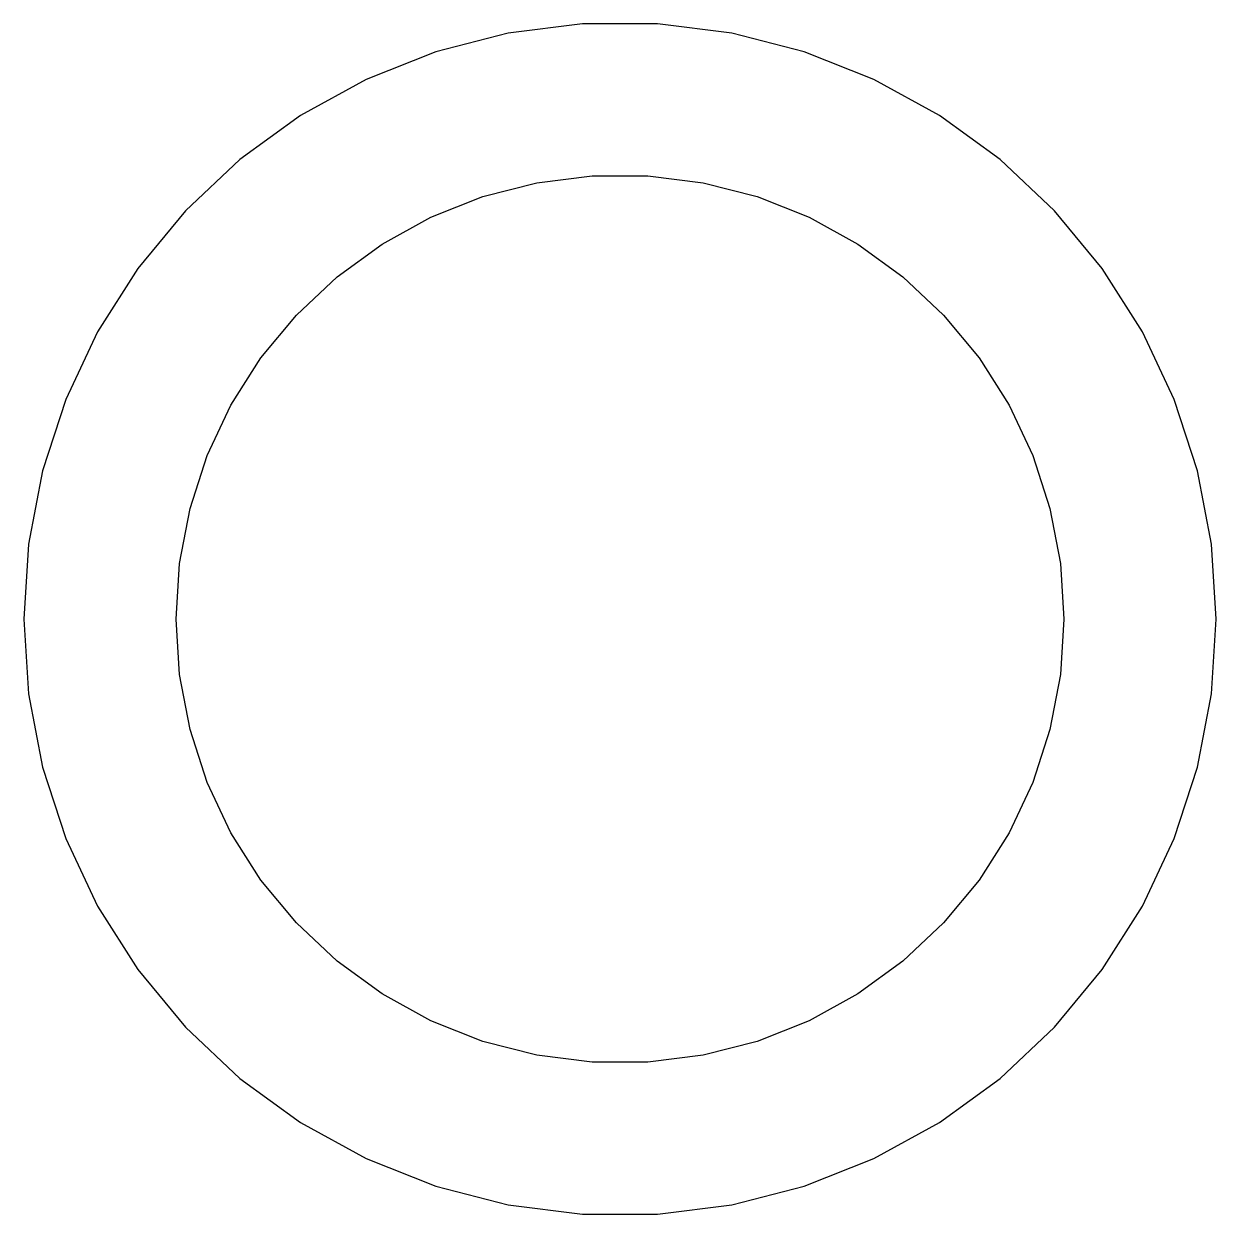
# Model space of a CAD drawing. Header units: metres. Extents: x -23.5 to 23.5, y -23.5 to 23.5.
import ezdxf

# ---------------------------------------------------------------- set-up
doc = ezdxf.new("R2010")
doc.units = ezdxf.units.M

msp = doc.modelspace()

# ---------------------------------------------------------------- linework, layer by layer
for p, q in [((-4.40346, 23.0837), (-7.26189, 22.3498)), ((-1.47557, 23.4536), (-4.40346, 23.0837)), ((1.47557, 23.4536), (-1.47557, 23.4536)), ((4.40346, 23.0837), (1.47557, 23.4536)), ((7.26189, 22.3498), (4.40346, 23.0837)), ((-7.26189, 22.3498), (-10.0058, 21.2634)), ((10.0058, 21.2634), (7.26189, 22.3498)), ((-10.0058, 21.2634), (-12.5919, 19.8417)), ((12.5919, 19.8417), (10.0058, 21.2634)), ((-12.5919, 19.8417), (-14.9795, 18.1071)), ((14.9795, 18.1071), (12.5919, 19.8417)), ((-14.9795, 18.1071), (-17.1308, 16.0869)), ((17.1308, 16.0869), (14.9795, 18.1071)), ((-3.27916, 17.19), (-1.09883, 17.4655)), ((-1.09883, 17.4655), (1.09883, 17.4655)), ((1.09883, 17.4655), (3.27916, 17.19)), ((-5.40779, 16.6435), (-3.27916, 17.19)), ((3.27916, 17.19), (5.40779, 16.6435)), ((-7.45113, 15.8345), (-5.40779, 16.6435)), ((5.40779, 16.6435), (7.45113, 15.8345)), ((-17.1308, 16.0869), (-19.0119, 13.8129)), ((19.0119, 13.8129), (17.1308, 16.0869)), ((-9.37697, 14.7757), (-7.45113, 15.8345)), ((7.45113, 15.8345), (9.37697, 14.7757)), ((-11.1549, 13.484), (-9.37697, 14.7757)), ((9.37697, 14.7757), (11.1549, 13.484)), ((-19.0119, 13.8129), (-20.5932, 11.3212)), ((20.5932, 11.3212), (19.0119, 13.8129)), ((-12.7569, 11.9796), (-11.1549, 13.484)), ((11.1549, 13.484), (12.7569, 11.9796)), ((-14.1578, 10.2862), (-12.7569, 11.9796)), ((12.7569, 11.9796), (14.1578, 10.2862)), ((-20.5932, 11.3212), (-21.8497, 8.65092)), ((21.8497, 8.65092), (20.5932, 11.3212)), ((-15.3354, 8.43068), (-14.1578, 10.2862)), ((14.1578, 10.2862), (15.3354, 8.43068)), ((-21.8497, 8.65092), (-22.7617, 5.84421)), ((22.7617, 5.84421), (21.8497, 8.65092)), ((-16.2711, 6.44217), (-15.3354, 8.43068)), ((15.3354, 8.43068), (16.2711, 6.44217)), ((-16.9502, 4.35207), (-16.2711, 6.44217)), ((16.2711, 6.44217), (16.9502, 4.35207)), ((-22.7617, 5.84421), (-23.3147, 2.94533)), ((23.3147, 2.94533), (22.7617, 5.84421)), ((-17.362, 2.19333), (-16.9502, 4.35207)), ((16.9502, 4.35207), (17.362, 2.19333)), ((-23.3147, 2.94533), (-23.5, 0)), ((23.5, 0), (23.3147, 2.94533)), ((-17.5, 0), (-17.362, 2.19333)), ((17.362, 2.19333), (17.5, 0)), ((-23.5, 0), (-23.3147, -2.94533)), ((-17.362, -2.19333), (-17.5, 0)), ((17.5, 0), (17.362, -2.19333)), ((23.3147, -2.94533), (23.5, 0)), ((-16.9502, -4.35207), (-17.362, -2.19333)), ((17.362, -2.19333), (16.9502, -4.35207)), ((-23.3147, -2.94533), (-22.7617, -5.84421)), ((22.7617, -5.84421), (23.3147, -2.94533)), ((-16.2711, -6.44217), (-16.9502, -4.35207)), ((16.9502, -4.35207), (16.2711, -6.44217)), ((-22.7617, -5.84421), (-21.8497, -8.65092)), ((21.8497, -8.65092), (22.7617, -5.84421)), ((-15.3354, -8.43068), (-16.2711, -6.44217)), ((16.2711, -6.44217), (15.3354, -8.43068)), ((-14.1578, -10.2862), (-15.3354, -8.43068)), ((15.3354, -8.43068), (14.1578, -10.2862)), ((-21.8497, -8.65092), (-20.5932, -11.3212)), ((20.5932, -11.3212), (21.8497, -8.65092)), ((-12.7569, -11.9796), (-14.1578, -10.2862)), ((14.1578, -10.2862), (12.7569, -11.9796)), ((-20.5932, -11.3212), (-19.0119, -13.8129)), ((19.0119, -13.8129), (20.5932, -11.3212)), ((-11.1549, -13.484), (-12.7569, -11.9796)), ((12.7569, -11.9796), (11.1549, -13.484)), ((-9.37697, -14.7757), (-11.1549, -13.484)), ((11.1549, -13.484), (9.37697, -14.7757)), ((-19.0119, -13.8129), (-17.1308, -16.0869)), ((17.1308, -16.0869), (19.0119, -13.8129)), ((-7.45113, -15.8345), (-9.37697, -14.7757)), ((9.37697, -14.7757), (7.45113, -15.8345)), ((-5.40779, -16.6435), (-7.45113, -15.8345)), ((7.45113, -15.8345), (5.40779, -16.6435)), ((-17.1308, -16.0869), (-14.9795, -18.1071)), ((14.9795, -18.1071), (17.1308, -16.0869)), ((-3.27916, -17.19), (-5.40779, -16.6435)), ((5.40779, -16.6435), (3.27916, -17.19)), ((-1.09883, -17.4655), (-3.27916, -17.19)), ((3.27916, -17.19), (1.09883, -17.4655)), ((1.09883, -17.4655), (-1.09883, -17.4655)), ((-14.9795, -18.1071), (-12.5919, -19.8417)), ((12.5919, -19.8417), (14.9795, -18.1071)), ((-12.5919, -19.8417), (-10.0058, -21.2634)), ((10.0058, -21.2634), (12.5919, -19.8417)), ((-10.0058, -21.2634), (-7.26189, -22.3498)), ((7.26189, -22.3498), (10.0058, -21.2634)), ((-7.26189, -22.3498), (-4.40346, -23.0837)), ((4.40346, -23.0837), (7.26189, -22.3498)), ((-4.40346, -23.0837), (-1.47557, -23.4536)), ((-1.47557, -23.4536), (1.47557, -23.4536)), ((1.47557, -23.4536), (4.40346, -23.0837))]:
    msp.add_line(p, q)

doc.saveas('drawing.dxf')
